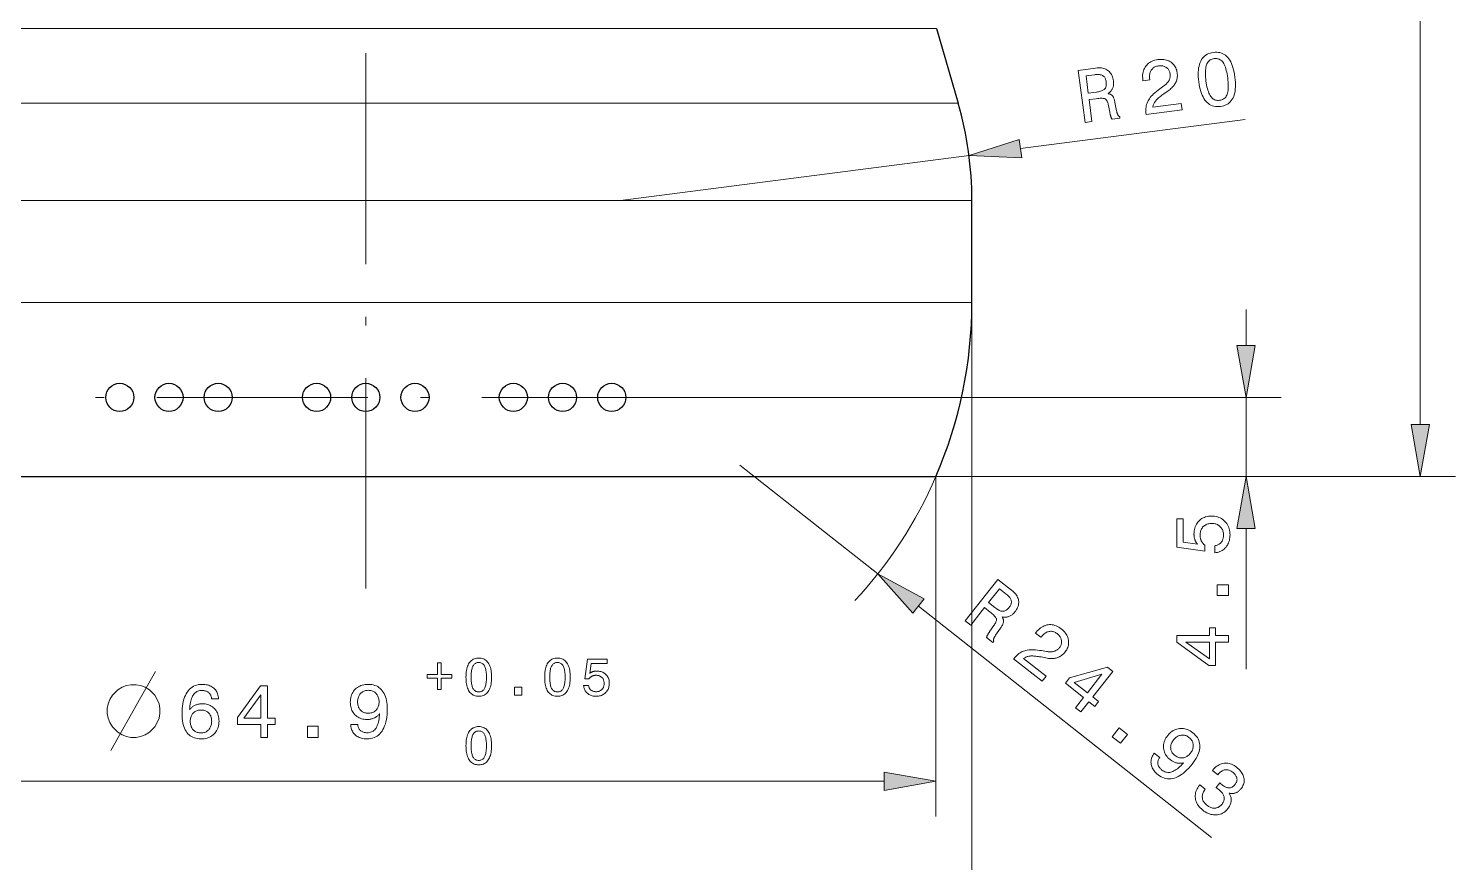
# Model space of a CAD drawing. Extents: x -99 to 297, y 0 to 529.
# Drawn here: x 84.1 to 165.3, y 100.9 to 148.4 of the extents above; entities that cross this region are included whole.
import ezdxf

# ---------------------------------------------------------------- set-up
doc = ezdxf.new("R2010")
doc.units = 0
doc.linetypes.add('DASHDOT', pattern=[18.5, 12, -3, 0.5, -3])

msp = doc.modelspace()

# ---------------------------------------------------------------- linework, layer by layer
at = {"color": 7, "linetype": 'DASHDOT', "lineweight": 13}
for p, q in [((103.269, 368.989), (103.269, 116.522)), ((121.881, 127.402), (85.36, 127.402))]:
    msp.add_line(p, q, dxfattribs=at)
at = {"color": 7, "lineweight": 13}
for p, q in [((163.289, 125.857), (163.289, 184.357)), ((131.782, 148.398), (70.78, 148.398)), ((132.858, 144.147), (69.553, 144.147)), ((117.769, 138.602), (137.603, 141.18)), ((133.546, 138.602), (68.769, 138.602)), ((133.546, 132.802), (68.769, 132.802)), ((137.769, 132.802), (137.769, 93.199)), ((135.719, 122.902), (165.289, 122.902)), ((134.724, 115.522), (151.412, 102.344)), ((73.774, 105.549), (132.765, 105.549))]:
    msp.add_line(p, q, dxfattribs=at)
at = {"color": 7, "lineweight": 13, "ltscale": 0.099432}
msp.add_line((135.759, 148.398), (131.782, 148.398), dxfattribs=at)
at = {"color": 7, "lineweight": 30, "ltscale": 0.110604}
msp.add_line((135.759, 148.398), (136.985, 144.147), dxfattribs=at)
at = {"color": 7, "lineweight": 13, "ltscale": 0.103185}
msp.add_line((136.985, 144.147), (132.858, 144.147), dxfattribs=at)
at = {"color": 7, "lineweight": 13, "ltscale": 0.322348}
msp.add_line((140.532, 141.561), (153.319, 143.223), dxfattribs=at)
at = {"color": 7, "lineweight": 13, "ltscale": 0.105585}
for p, q in [((137.769, 138.602), (133.546, 138.602)), ((137.769, 132.802), (133.546, 132.802))]:
    msp.add_line(p, q, dxfattribs=at)
at = {"color": 7, "lineweight": 30, "ltscale": 0.145}
msp.add_line((137.769, 132.802), (137.769, 138.602), dxfattribs=at)
at = {"color": 5, "lineweight": 13, "ltscale": 0.051139}
msp.add_line((153.372, 130.357), (153.372, 132.402), dxfattribs=at)
at = {"color": 5, "lineweight": 13}
msp.add_line((121.881, 127.402), (155.372, 127.402), dxfattribs=at)
at = {"color": 5, "lineweight": 13, "ltscale": 0.1125}
msp.add_line((153.372, 122.902), (153.372, 127.402), dxfattribs=at)
at = {"color": 7, "lineweight": 13, "ltscale": 0.25}
msp.add_line((124.557, 123.55), (132.405, 117.353), dxfattribs=at)
at = {"color": 7, "lineweight": 30}
msp.add_line((70.819, 122.902), (135.719, 122.902), dxfattribs=at)
at = {"color": 5, "lineweight": 13, "ltscale": 0.491302}
msp.add_line((135.719, 122.902), (155.372, 122.902), dxfattribs=at)
at = {"color": 7, "lineweight": 13, "ltscale": 0.483821}
msp.add_line((135.719, 122.902), (135.719, 103.549), dxfattribs=at)
at = {"color": 5, "lineweight": 13, "ltscale": 0.20046}
msp.add_line((153.372, 111.929), (153.372, 119.948), dxfattribs=at)
at = {"color": 7, "lineweight": 13}
for points in [[(150.679, 145.363), (150.663, 145.511), (150.653, 145.652), (150.649, 145.787), (150.651, 145.915), (150.659, 146.036), (150.673, 146.152), (150.694, 146.26), (150.721, 146.362), (150.754, 146.458), (150.794, 146.546), (150.839, 146.628), (150.89, 146.703), (150.947, 146.771), (151.01, 146.831), (151.079, 146.884), (151.153, 146.93), (151.234, 146.968), (151.32, 147), (151.412, 147.024), (151.51, 147.04), (151.609, 147.049), (151.705, 147.05), (151.797, 147.042), (151.885, 147.025), (151.968, 147), (152.048, 146.967), (152.124, 146.925), (152.196, 146.875), (152.265, 146.816), (152.329, 146.749), (152.389, 146.674), (152.445, 146.59), (152.496, 146.499), (152.544, 146.399), (152.587, 146.291), (152.626, 146.175), (152.66, 146.051), (152.691, 145.919), (152.717, 145.779), (152.739, 145.631), (152.755, 145.483), (152.766, 145.341), (152.77, 145.206), (152.768, 145.078), (152.76, 144.956), (152.746, 144.841), (152.726, 144.733), (152.699, 144.632), (152.667, 144.537), (152.628, 144.449), (152.583, 144.368), (152.532, 144.295), (152.475, 144.228), (152.412, 144.168), (152.343, 144.116), (152.269, 144.071), (152.188, 144.032), (152.101, 144.001), (152.008, 143.977), (151.91, 143.961), (151.811, 143.952), (151.716, 143.951), (151.625, 143.959), (151.537, 143.976), (151.453, 144.001), (151.374, 144.034), (151.297, 144.076), (151.225, 144.126), (151.157, 144.185), (151.092, 144.252), (151.031, 144.327), (150.975, 144.411), (150.923, 144.502), (150.875, 144.601), (150.832, 144.708), (150.793, 144.823), (150.758, 144.946), (150.727, 145.077), (150.701, 145.216)], [(147.684, 143.499), (147.682, 143.511), (147.673, 143.598), (147.668, 143.683), (147.668, 143.765), (147.672, 143.845), (147.681, 143.923), (147.694, 143.998), (147.712, 144.071), (147.734, 144.141), (147.76, 144.209), (147.791, 144.275), (147.828, 144.34), (147.871, 144.405), (147.921, 144.472), (147.978, 144.539), (148.041, 144.607), (148.11, 144.675), (148.187, 144.745), (148.27, 144.815), (148.359, 144.886), (148.455, 144.957), (148.69, 145.128), (148.731, 145.159), (148.77, 145.19), (148.806, 145.221), (148.839, 145.253), (148.87, 145.285), (148.899, 145.317), (148.925, 145.349), (148.948, 145.382), (148.969, 145.415), (148.987, 145.448), (149.003, 145.482), (149.016, 145.517), (149.027, 145.552), (149.037, 145.589), (149.043, 145.626), (149.048, 145.663), (149.051, 145.702), (149.051, 145.741), (149.049, 145.782), (149.044, 145.823), (149.037, 145.869), (149.026, 145.913), (149.013, 145.954), (148.996, 145.994), (148.976, 146.031), (148.954, 146.066), (148.928, 146.099), (148.899, 146.129), (148.868, 146.157), (148.833, 146.183), (148.796, 146.206), (148.757, 146.226), (148.716, 146.243), (148.674, 146.257), (148.629, 146.268), (148.583, 146.275), (148.535, 146.279), (148.485, 146.28), (148.434, 146.278), (148.38, 146.272), (148.328, 146.263), (148.278, 146.251), (148.231, 146.236), (148.186, 146.217), (148.145, 146.195), (148.106, 146.169), (148.07, 146.14), (148.037, 146.108), (148.006, 146.072), (147.979, 146.033), (147.954, 145.991), (147.933, 145.946), (147.915, 145.9), (147.901, 145.851), (147.89, 145.799), (147.883, 145.745), (147.879, 145.689), (147.879, 145.631), (147.882, 145.57), (147.889, 145.507), (147.893, 145.471), (147.504, 145.421), (147.496, 145.481), (147.487, 145.574), (147.484, 145.663), (147.486, 145.749), (147.494, 145.832), (147.509, 145.911), (147.529, 145.988), (147.554, 146.061), (147.586, 146.131), (147.624, 146.198), (147.667, 146.261), (147.716, 146.321), (147.769, 146.375), (147.827, 146.425), (147.889, 146.469), (147.956, 146.508), (148.027, 146.543), (148.103, 146.572), (148.183, 146.597), (148.268, 146.616), (148.357, 146.63), (148.443, 146.639), (148.527, 146.643), (148.608, 146.641), (148.686, 146.633), (148.762, 146.621), (148.835, 146.603), (148.905, 146.58), (148.972, 146.551), (149.037, 146.517), (149.099, 146.478), (149.157, 146.434), (149.209, 146.387), (149.257, 146.336), (149.3, 146.281), (149.338, 146.222), (149.371, 146.159), (149.399, 146.093), (149.422, 146.023), (149.44, 145.949), (149.453, 145.871), (149.459, 145.811), (149.462, 145.751), (149.461, 145.692), (149.458, 145.635), (149.45, 145.578), (149.44, 145.523), (149.426, 145.469), (149.409, 145.415), (149.388, 145.363), (149.364, 145.312), (149.336, 145.263), (149.305, 145.213), (149.271, 145.165), (149.233, 145.118), (149.191, 145.071), (149.146, 145.025), (149.097, 144.98), (149.045, 144.935), (148.99, 144.892), (148.931, 144.849), (148.696, 144.689), (148.632, 144.643), (148.571, 144.598), (148.514, 144.555), (148.461, 144.513), (148.412, 144.472), (148.367, 144.432), (148.326, 144.394), (148.289, 144.356), (148.256, 144.32), (148.227, 144.286), (148.201, 144.251), (148.177, 144.216), (148.155, 144.181), (148.136, 144.146), (148.118, 144.109), (148.103, 144.073), (148.09, 144.036), (148.08, 143.998), (148.071, 143.961), (148.065, 143.922), (149.679, 144.132), (149.727, 143.764)], [(151.089, 145.417), (151.106, 145.297), (151.126, 145.185), (151.147, 145.079), (151.17, 144.981), (151.196, 144.889), (151.224, 144.805), (151.254, 144.727), (151.286, 144.656), (151.32, 144.593), (151.357, 144.536), (151.396, 144.486), (151.437, 144.442), (151.481, 144.404), (151.528, 144.373), (151.577, 144.347), (151.629, 144.328), (151.684, 144.315), (151.742, 144.308), (151.802, 144.307), (151.864, 144.312), (151.927, 144.323), (151.985, 144.339), (152.038, 144.36), (152.088, 144.387), (152.133, 144.419), (152.175, 144.456), (152.211, 144.498), (152.244, 144.545), (152.273, 144.598), (152.297, 144.655), (152.317, 144.719), (152.334, 144.789), (152.346, 144.865), (152.355, 144.947), (152.36, 145.036), (152.361, 145.132), (152.358, 145.234), (152.352, 145.342), (152.341, 145.457), (152.327, 145.577), (152.31, 145.699), (152.29, 145.812), (152.269, 145.919), (152.246, 146.018), (152.22, 146.111), (152.193, 146.196), (152.163, 146.273), (152.131, 146.344), (152.098, 146.407), (152.062, 146.464), (152.024, 146.513), (151.983, 146.557), (151.939, 146.594), (151.893, 146.625), (151.843, 146.65), (151.791, 146.67), (151.737, 146.682), (151.679, 146.689), (151.619, 146.69), (151.556, 146.685), (151.494, 146.674), (151.436, 146.658), (151.382, 146.636), (151.333, 146.609), (151.288, 146.577), (151.246, 146.54), (151.209, 146.498), (151.176, 146.45), (151.147, 146.397), (151.123, 146.338), (151.102, 146.274), (151.085, 146.204), (151.072, 146.127), (151.063, 146.044), (151.057, 145.955), (151.056, 145.86), (151.059, 145.759), (151.065, 145.651), (151.075, 145.537)], [(144.204, 143.046), (143.818, 146.017), (144.811, 146.146), (144.897, 146.155), (144.98, 146.159), (145.059, 146.159), (145.134, 146.153), (145.205, 146.142), (145.273, 146.127), (145.337, 146.107), (145.398, 146.082), (145.455, 146.052), (145.509, 146.017), (145.558, 145.977), (145.604, 145.933), (145.645, 145.884), (145.682, 145.831), (145.716, 145.773), (145.745, 145.711), (145.77, 145.644), (145.791, 145.573), (145.808, 145.497), (145.82, 145.416), (145.826, 145.368), (145.829, 145.321), (145.83, 145.275), (145.828, 145.231), (145.825, 145.187), (145.819, 145.145), (145.811, 145.105), (145.801, 145.065), (145.789, 145.027), (145.775, 144.99), (145.758, 144.954), (145.74, 144.919), (145.719, 144.886), (145.696, 144.854), (145.671, 144.824), (145.644, 144.795), (145.615, 144.767), (145.584, 144.741), (145.55, 144.716), (145.515, 144.692), (145.548, 144.686), (145.579, 144.678), (145.609, 144.668), (145.637, 144.658), (145.663, 144.645), (145.688, 144.632), (145.711, 144.617), (145.732, 144.6), (145.752, 144.582), (145.77, 144.563), (145.787, 144.541), (145.803, 144.516), (145.818, 144.487), (145.833, 144.455), (145.848, 144.419), (145.861, 144.38), (145.874, 144.337), (145.887, 144.291), (145.899, 144.242), (145.91, 144.189), (146.004, 143.71), (146.01, 143.68), (146.017, 143.651), (146.023, 143.624), (146.03, 143.599), (146.037, 143.576), (146.044, 143.554), (146.051, 143.534), (146.058, 143.516), (146.066, 143.5), (146.074, 143.485), (146.082, 143.471), (146.09, 143.459), (146.099, 143.447), (146.109, 143.436), (146.12, 143.426), (146.131, 143.416), (146.142, 143.407), (146.154, 143.399), (146.167, 143.392), (146.18, 143.386), (146.191, 143.305), (145.741, 143.246), (145.734, 143.255), (145.727, 143.266), (145.72, 143.277), (145.713, 143.289), (145.707, 143.303), (145.7, 143.317), (145.693, 143.332), (145.687, 143.349), (145.681, 143.366), (145.674, 143.384), (145.668, 143.404), (145.662, 143.424), (145.655, 143.446), (145.649, 143.47), (145.643, 143.495), (145.637, 143.521), (145.63, 143.549), (145.624, 143.578), (145.618, 143.608), (145.611, 143.64), (145.54, 144.022), (145.529, 144.077), (145.516, 144.128), (145.502, 144.175), (145.487, 144.218), (145.471, 144.256), (145.454, 144.291), (145.435, 144.321), (145.415, 144.346), (145.394, 144.367), (145.372, 144.384), (145.346, 144.398), (145.315, 144.409), (145.277, 144.418), (145.233, 144.424), (145.184, 144.427), (145.128, 144.428), (145.067, 144.426), (144.999, 144.422), (144.926, 144.415), (144.846, 144.405), (144.439, 144.352), (144.602, 143.098)], [(144.748, 145.768), (144.263, 145.705), (144.391, 144.716), (144.849, 144.776), (144.917, 144.786), (144.98, 144.797), (145.038, 144.811), (145.092, 144.826), (145.142, 144.843), (145.187, 144.862), (145.227, 144.882), (145.263, 144.904), (145.295, 144.928), (145.321, 144.954), (145.344, 144.982), (145.364, 145.013), (145.381, 145.046), (145.395, 145.082), (145.405, 145.121), (145.412, 145.162), (145.416, 145.206), (145.417, 145.253), (145.415, 145.302), (145.41, 145.355), (145.402, 145.406), (145.391, 145.453), (145.379, 145.498), (145.364, 145.539), (145.346, 145.576), (145.327, 145.61), (145.305, 145.641), (145.28, 145.669), (145.254, 145.693), (145.225, 145.714), (145.193, 145.732), (145.157, 145.747), (145.119, 145.76), (145.076, 145.769), (145.03, 145.776), (144.981, 145.78), (144.928, 145.781), (144.871, 145.78), (144.811, 145.775)], [(140.465, 142.077), (137.603, 141.18), (140.6, 141.044)], [(162.768, 125.857), (163.289, 122.902), (163.81, 125.857)], [(135.047, 115.931), (132.405, 117.353), (134.401, 115.113)], [(137.388, 114.692), (139.244, 117.044), (140.03, 116.423), (140.097, 116.368), (140.157, 116.312), (140.212, 116.255), (140.26, 116.197), (140.303, 116.138), (140.339, 116.079), (140.369, 116.019), (140.394, 115.958), (140.412, 115.896), (140.424, 115.834), (140.431, 115.771), (140.431, 115.707), (140.425, 115.644), (140.413, 115.58), (140.395, 115.516), (140.371, 115.451), (140.34, 115.387), (140.304, 115.322), (140.261, 115.256), (140.213, 115.191), (140.182, 115.154), (140.15, 115.119), (140.118, 115.086), (140.085, 115.056), (140.052, 115.028), (140.018, 115.003), (139.983, 114.98), (139.948, 114.959), (139.912, 114.941), (139.875, 114.926), (139.838, 114.912), (139.8, 114.902), (139.762, 114.893), (139.724, 114.888), (139.684, 114.884), (139.645, 114.883), (139.605, 114.885), (139.564, 114.889), (139.523, 114.895), (139.481, 114.904), (139.499, 114.876), (139.515, 114.848), (139.53, 114.82), (139.541, 114.792), (139.551, 114.765), (139.558, 114.738), (139.564, 114.711), (139.567, 114.684), (139.568, 114.657), (139.566, 114.631), (139.562, 114.604), (139.555, 114.575), (139.546, 114.543), (139.533, 114.51), (139.518, 114.475), (139.499, 114.438), (139.478, 114.399), (139.453, 114.358), (139.426, 114.315), (139.396, 114.27), (139.119, 113.868), (139.102, 113.842), (139.086, 113.818), (139.071, 113.794), (139.058, 113.772), (139.046, 113.751), (139.036, 113.731), (139.027, 113.712), (139.019, 113.694), (139.012, 113.677), (139.007, 113.661), (139.003, 113.646), (139, 113.631), (138.998, 113.616), (138.997, 113.601), (138.997, 113.587), (138.997, 113.572), (138.999, 113.558), (139.002, 113.544), (139.006, 113.53), (139.011, 113.516), (138.96, 113.451), (138.604, 113.732), (138.606, 113.744), (138.608, 113.756), (138.611, 113.769), (138.616, 113.782), (138.62, 113.796), (138.626, 113.811), (138.632, 113.826), (138.639, 113.842), (138.647, 113.859), (138.656, 113.876), (138.665, 113.894), (138.676, 113.913), (138.687, 113.933), (138.7, 113.954), (138.713, 113.976), (138.728, 113.999), (138.743, 114.023), (138.759, 114.047), (138.777, 114.073), (138.795, 114.1), (139.019, 114.417), (139.05, 114.464), (139.078, 114.509), (139.102, 114.552), (139.122, 114.593), (139.138, 114.631), (139.151, 114.667), (139.159, 114.702), (139.164, 114.734), (139.164, 114.764), (139.161, 114.791), (139.153, 114.819), (139.138, 114.85), (139.118, 114.883), (139.092, 114.918), (139.06, 114.956), (139.021, 114.996), (138.977, 115.039), (138.927, 115.084), (138.871, 115.132), (138.809, 115.182), (138.486, 115.437), (137.702, 114.444)], [(139.715, 116.204), (139.331, 116.507), (138.713, 115.725), (139.076, 115.439), (139.13, 115.397), (139.182, 115.36), (139.233, 115.328), (139.282, 115.3), (139.328, 115.276), (139.373, 115.257), (139.416, 115.242), (139.457, 115.232), (139.496, 115.227), (139.533, 115.225), (139.569, 115.228), (139.605, 115.235), (139.64, 115.247), (139.676, 115.262), (139.711, 115.282), (139.745, 115.306), (139.78, 115.333), (139.814, 115.365), (139.848, 115.402), (139.881, 115.442), (139.912, 115.483), (139.939, 115.524), (139.962, 115.564), (139.981, 115.603), (139.996, 115.642), (140.007, 115.68), (140.013, 115.717), (140.016, 115.754), (140.015, 115.79), (140.01, 115.825), (140, 115.861), (139.986, 115.897), (139.968, 115.933), (139.945, 115.97), (139.918, 116.008), (139.886, 116.046), (139.85, 116.085), (139.81, 116.124), (139.765, 116.164)], [(140.142, 112.518), (140.149, 112.528), (140.205, 112.595), (140.262, 112.658), (140.321, 112.715), (140.381, 112.768), (140.443, 112.816), (140.506, 112.859), (140.57, 112.898), (140.636, 112.931), (140.703, 112.959), (140.772, 112.983), (140.844, 113.002), (140.921, 113.017), (141.003, 113.028), (141.091, 113.034), (141.184, 113.036), (141.281, 113.035), (141.384, 113.028), (141.493, 113.018), (141.606, 113.003), (141.724, 112.985), (142.011, 112.936), (142.061, 112.928), (142.111, 112.922), (142.158, 112.918), (142.204, 112.916), (142.248, 112.916), (142.291, 112.918), (142.333, 112.923), (142.372, 112.929), (142.41, 112.937), (142.447, 112.947), (142.482, 112.96), (142.516, 112.974), (142.55, 112.991), (142.582, 113.009), (142.613, 113.03), (142.644, 113.054), (142.673, 113.079), (142.701, 113.106), (142.729, 113.136), (142.755, 113.167), (142.783, 113.205), (142.807, 113.243), (142.827, 113.282), (142.843, 113.322), (142.856, 113.362), (142.866, 113.402), (142.871, 113.443), (142.873, 113.485), (142.871, 113.528), (142.865, 113.571), (142.856, 113.613), (142.843, 113.655), (142.827, 113.696), (142.807, 113.736), (142.783, 113.775), (142.756, 113.813), (142.726, 113.851), (142.692, 113.887), (142.654, 113.922), (142.613, 113.957), (142.57, 113.988), (142.526, 114.015), (142.482, 114.038), (142.438, 114.057), (142.393, 114.071), (142.348, 114.081), (142.302, 114.086), (142.255, 114.088), (142.208, 114.084), (142.161, 114.077), (142.114, 114.065), (142.067, 114.049), (142.021, 114.029), (141.976, 114.005), (141.932, 113.977), (141.888, 113.945), (141.846, 113.908), (141.803, 113.868), (141.762, 113.823), (141.722, 113.774), (141.699, 113.746), (141.392, 113.989), (141.429, 114.037), (141.489, 114.108), (141.551, 114.173), (141.614, 114.231), (141.679, 114.283), (141.746, 114.329), (141.814, 114.368), (141.885, 114.4), (141.957, 114.426), (142.031, 114.446), (142.107, 114.459), (142.184, 114.466), (142.26, 114.466), (142.335, 114.459), (142.41, 114.446), (142.485, 114.426), (142.56, 114.399), (142.634, 114.365), (142.707, 114.325), (142.78, 114.277), (142.853, 114.224), (142.92, 114.168), (142.98, 114.11), (143.036, 114.051), (143.085, 113.99), (143.129, 113.927), (143.167, 113.863), (143.199, 113.796), (143.226, 113.728), (143.247, 113.658), (143.262, 113.586), (143.271, 113.514), (143.274, 113.443), (143.271, 113.373), (143.261, 113.304), (143.246, 113.236), (143.224, 113.169), (143.196, 113.102), (143.162, 113.037), (143.122, 112.973), (143.075, 112.909), (143.036, 112.862), (142.995, 112.818), (142.953, 112.778), (142.909, 112.74), (142.863, 112.706), (142.816, 112.675), (142.768, 112.647), (142.718, 112.622), (142.666, 112.601), (142.613, 112.583), (142.558, 112.567), (142.501, 112.555), (142.442, 112.546), (142.382, 112.54), (142.319, 112.537), (142.255, 112.537), (142.189, 112.541), (142.121, 112.547), (142.051, 112.556), (141.979, 112.569), (141.701, 112.625), (141.622, 112.639), (141.548, 112.651), (141.477, 112.661), (141.41, 112.67), (141.347, 112.676), (141.287, 112.681), (141.231, 112.683), (141.178, 112.684), (141.129, 112.682), (141.084, 112.679), (141.041, 112.674), (140.999, 112.667), (140.959, 112.657), (140.92, 112.646), (140.882, 112.634), (140.845, 112.619), (140.81, 112.602), (140.776, 112.584), (140.742, 112.564), (140.711, 112.541), (141.988, 111.533), (141.758, 111.241)], [(107.357, 112.287), (107.568, 112.287), (107.568, 111.631), (108.165, 111.631), (108.165, 111.422), (107.568, 111.422), (107.568, 110.767), (107.357, 110.767), (107.357, 111.422), (106.758, 111.422), (106.758, 111.631), (107.357, 111.631)], [(108.973, 111.474), (108.975, 111.578), (108.981, 111.676), (108.99, 111.77), (109.003, 111.859), (109.02, 111.943), (109.04, 112.021), (109.064, 112.095), (109.092, 112.163), (109.124, 112.226), (109.159, 112.284), (109.198, 112.337), (109.24, 112.385), (109.286, 112.426), (109.335, 112.463), (109.388, 112.493), (109.443, 112.518), (109.503, 112.538), (109.565, 112.552), (109.631, 112.56), (109.701, 112.563), (109.771, 112.56), (109.837, 112.552), (109.9, 112.538), (109.96, 112.518), (110.016, 112.494), (110.068, 112.463), (110.117, 112.427), (110.163, 112.386), (110.205, 112.339), (110.243, 112.287), (110.278, 112.229), (110.309, 112.166), (110.337, 112.098), (110.361, 112.024), (110.381, 111.945), (110.397, 111.861), (110.41, 111.772), (110.42, 111.678), (110.425, 111.578), (110.427, 111.474), (110.425, 111.369), (110.42, 111.27), (110.41, 111.176), (110.397, 111.087), (110.381, 111.003), (110.361, 110.925), (110.337, 110.852), (110.309, 110.784), (110.278, 110.721), (110.243, 110.663), (110.205, 110.611), (110.163, 110.565), (110.117, 110.523), (110.068, 110.488), (110.016, 110.457), (109.96, 110.433), (109.9, 110.414), (109.837, 110.4), (109.771, 110.392), (109.701, 110.389), (109.631, 110.392), (109.565, 110.4), (109.503, 110.414), (109.443, 110.433), (109.388, 110.458), (109.335, 110.488), (109.286, 110.524), (109.24, 110.565), (109.198, 110.612), (109.159, 110.665), (109.124, 110.723), (109.092, 110.785), (109.064, 110.854), (109.04, 110.927), (109.02, 111.005), (109.003, 111.088), (108.99, 111.177), (108.981, 111.271), (108.975, 111.37)], [(109.262, 111.474), (109.264, 111.389), (109.267, 111.309), (109.272, 111.234), (109.279, 111.164), (109.289, 111.098), (109.301, 111.037), (109.315, 110.98), (109.33, 110.928), (109.349, 110.881), (109.369, 110.838), (109.391, 110.8), (109.416, 110.766), (109.443, 110.736), (109.473, 110.709), (109.505, 110.687), (109.539, 110.669), (109.576, 110.655), (109.615, 110.645), (109.657, 110.639), (109.701, 110.637), (109.745, 110.639), (109.787, 110.645), (109.826, 110.655), (109.863, 110.669), (109.897, 110.687), (109.929, 110.709), (109.959, 110.734), (109.986, 110.764), (110.01, 110.798), (110.032, 110.836), (110.052, 110.878), (110.07, 110.925), (110.085, 110.977), (110.099, 111.034), (110.11, 111.095), (110.119, 111.161), (110.127, 111.232), (110.132, 111.308), (110.135, 111.388), (110.136, 111.474), (110.135, 111.559), (110.132, 111.64), (110.127, 111.716), (110.119, 111.787), (110.11, 111.853), (110.099, 111.915), (110.085, 111.971), (110.07, 112.023), (110.052, 112.07), (110.032, 112.113), (110.01, 112.15), (109.986, 112.184), (109.959, 112.214), (109.929, 112.24), (109.897, 112.262), (109.863, 112.28), (109.826, 112.294), (109.787, 112.304), (109.745, 112.31), (109.701, 112.312), (109.657, 112.31), (109.615, 112.304), (109.576, 112.294), (109.539, 112.28), (109.505, 112.261), (109.473, 112.239), (109.443, 112.213), (109.416, 112.183), (109.391, 112.149), (109.369, 112.11), (109.349, 112.068), (109.33, 112.02), (109.315, 111.968), (109.301, 111.912), (109.289, 111.85), (109.279, 111.784), (109.272, 111.714), (109.267, 111.638), (109.264, 111.558)], [(113.451, 111.474), (113.453, 111.578), (113.458, 111.676), (113.467, 111.77), (113.48, 111.859), (113.497, 111.943), (113.518, 112.021), (113.542, 112.095), (113.57, 112.163), (113.601, 112.226), (113.637, 112.284), (113.676, 112.337), (113.718, 112.385), (113.763, 112.426), (113.813, 112.463), (113.865, 112.493), (113.921, 112.518), (113.98, 112.538), (114.043, 112.552), (114.109, 112.56), (114.178, 112.563), (114.248, 112.56), (114.315, 112.552), (114.378, 112.538), (114.437, 112.518), (114.493, 112.494), (114.546, 112.463), (114.595, 112.427), (114.64, 112.386), (114.682, 112.339), (114.721, 112.287), (114.755, 112.229), (114.787, 112.166), (114.814, 112.098), (114.838, 112.024), (114.858, 111.945), (114.875, 111.861), (114.888, 111.772), (114.897, 111.678), (114.902, 111.578), (114.904, 111.474), (114.902, 111.369), (114.897, 111.27), (114.888, 111.176), (114.875, 111.087), (114.858, 111.003), (114.838, 110.925), (114.814, 110.852), (114.787, 110.784), (114.755, 110.721), (114.721, 110.663), (114.682, 110.611), (114.64, 110.565), (114.595, 110.523), (114.546, 110.488), (114.493, 110.457), (114.437, 110.433), (114.378, 110.414), (114.315, 110.4), (114.248, 110.392), (114.178, 110.389), (114.109, 110.392), (114.043, 110.4), (113.98, 110.414), (113.921, 110.433), (113.865, 110.458), (113.813, 110.488), (113.763, 110.524), (113.718, 110.565), (113.676, 110.612), (113.637, 110.665), (113.601, 110.723), (113.57, 110.785), (113.542, 110.854), (113.518, 110.927), (113.497, 111.005), (113.48, 111.088), (113.467, 111.177), (113.458, 111.271), (113.453, 111.37)], [(113.74, 111.474), (113.741, 111.389), (113.744, 111.309), (113.749, 111.234), (113.757, 111.164), (113.766, 111.098), (113.778, 111.037), (113.792, 110.98), (113.808, 110.928), (113.826, 110.881), (113.846, 110.838), (113.869, 110.8), (113.893, 110.766), (113.921, 110.736), (113.95, 110.709), (113.982, 110.687), (114.017, 110.669), (114.054, 110.655), (114.093, 110.645), (114.134, 110.639), (114.178, 110.637), (114.222, 110.639), (114.264, 110.645), (114.303, 110.655), (114.34, 110.669), (114.375, 110.687), (114.407, 110.709), (114.436, 110.734), (114.463, 110.764), (114.488, 110.798), (114.51, 110.836), (114.529, 110.878), (114.547, 110.925), (114.563, 110.977), (114.576, 111.034), (114.588, 111.095), (114.597, 111.161), (114.604, 111.232), (114.609, 111.308), (114.613, 111.388), (114.614, 111.474), (114.613, 111.559), (114.609, 111.64), (114.604, 111.716), (114.597, 111.787), (114.588, 111.853), (114.576, 111.915), (114.563, 111.971), (114.547, 112.023), (114.529, 112.07), (114.51, 112.113), (114.488, 112.15), (114.463, 112.184), (114.436, 112.214), (114.407, 112.24), (114.375, 112.262), (114.34, 112.28), (114.303, 112.294), (114.264, 112.304), (114.222, 112.31), (114.178, 112.312), (114.134, 112.31), (114.093, 112.304), (114.054, 112.294), (114.017, 112.28), (113.982, 112.261), (113.95, 112.239), (113.921, 112.213), (113.893, 112.183), (113.869, 112.149), (113.846, 112.11), (113.826, 112.068), (113.808, 112.02), (113.792, 111.968), (113.778, 111.912), (113.766, 111.85), (113.757, 111.784), (113.749, 111.714), (113.744, 111.638), (113.741, 111.558)], [(115.669, 110.997), (115.949, 110.997), (115.955, 110.965), (115.963, 110.934), (115.972, 110.905), (115.983, 110.877), (115.996, 110.851), (116.01, 110.826), (116.027, 110.803), (116.045, 110.781), (116.064, 110.76), (116.086, 110.741), (116.109, 110.723), (116.133, 110.708), (116.158, 110.694), (116.185, 110.682), (116.212, 110.672), (116.241, 110.663), (116.272, 110.657), (116.303, 110.652), (116.336, 110.65), (116.37, 110.649), (116.411, 110.65), (116.451, 110.654), (116.489, 110.66), (116.525, 110.669), (116.56, 110.681), (116.593, 110.695), (116.625, 110.712), (116.654, 110.731), (116.683, 110.753), (116.709, 110.777), (116.734, 110.803), (116.755, 110.832), (116.775, 110.861), (116.791, 110.893), (116.805, 110.926), (116.817, 110.96), (116.826, 110.997), (116.832, 111.034), (116.836, 111.074), (116.838, 111.115), (116.836, 111.157), (116.832, 111.197), (116.826, 111.235), (116.817, 111.272), (116.806, 111.307), (116.792, 111.34), (116.775, 111.372), (116.756, 111.402), (116.735, 111.43), (116.711, 111.456), (116.684, 111.48), (116.656, 111.502), (116.627, 111.521), (116.595, 111.537), (116.562, 111.551), (116.527, 111.562), (116.49, 111.571), (116.452, 111.578), (116.412, 111.581), (116.37, 111.583), (116.345, 111.582), (116.322, 111.581), (116.298, 111.578), (116.275, 111.575), (116.253, 111.571), (116.23, 111.565), (116.209, 111.559), (116.187, 111.552), (116.167, 111.543), (116.146, 111.534), (116.126, 111.524), (116.107, 111.513), (116.088, 111.501), (116.069, 111.488), (116.052, 111.474), (116.034, 111.459), (116.017, 111.443), (116.001, 111.426), (115.985, 111.408), (115.97, 111.389), (115.729, 111.389), (115.895, 112.502), (117.016, 112.502), (117.016, 112.254), (116.097, 112.254), (116.013, 111.689), (116.028, 111.702), (116.044, 111.714), (116.06, 111.726), (116.077, 111.737), (116.095, 111.747), (116.113, 111.757), (116.131, 111.766), (116.15, 111.775), (116.17, 111.783), (116.19, 111.79), (116.211, 111.797), (116.232, 111.803), (116.254, 111.808), (116.275, 111.812), (116.298, 111.816), (116.32, 111.819), (116.343, 111.822), (116.366, 111.823), (116.39, 111.824), (116.414, 111.825), (116.477, 111.823), (116.538, 111.817), (116.597, 111.808), (116.652, 111.794), (116.706, 111.777), (116.756, 111.756), (116.805, 111.731), (116.85, 111.702), (116.894, 111.669), (116.934, 111.633), (116.972, 111.593), (117.005, 111.551), (117.035, 111.507), (117.06, 111.46), (117.082, 111.411), (117.1, 111.36), (117.113, 111.306), (117.123, 111.249), (117.129, 111.191), (117.131, 111.13), (117.129, 111.065), (117.123, 111.002), (117.112, 110.943), (117.098, 110.885), (117.079, 110.83), (117.056, 110.778), (117.029, 110.728), (116.998, 110.681), (116.962, 110.636), (116.922, 110.594), (116.879, 110.555), (116.834, 110.52), (116.786, 110.489), (116.735, 110.463), (116.682, 110.44), (116.626, 110.422), (116.568, 110.407), (116.508, 110.397), (116.444, 110.391), (116.379, 110.389), (116.32, 110.391), (116.264, 110.396), (116.21, 110.404), (116.157, 110.416), (116.107, 110.431), (116.059, 110.449), (116.013, 110.471), (115.969, 110.496), (115.927, 110.525), (115.886, 110.556), (115.849, 110.591), (115.815, 110.628), (115.785, 110.666), (115.758, 110.707), (115.734, 110.75), (115.714, 110.795), (115.698, 110.843), (115.685, 110.892), (115.675, 110.943)], [(143.664, 109.736), (144.124, 110.319), (143.09, 111.135), (143.325, 111.433), (145.478, 112.04), (145.786, 111.797), (144.643, 110.35), (144.979, 110.085), (144.764, 109.813), (144.428, 110.078), (143.969, 109.496)], [(143.589, 111.182), (144.338, 110.59), (145.171, 111.644)], [(90.205, 111.049), (89.905, 111.049), (89.655, 110.999), (89.405, 110.899), (89.155, 110.749), (88.855, 110.449), (88.705, 110.199), (88.605, 109.949), (88.555, 109.699), (88.555, 109.399), (88.605, 109.149), (88.705, 108.899), (88.855, 108.649), (89.155, 108.349), (89.405, 108.199), (89.655, 108.099), (89.905, 108.049), (90.205, 108.049), (90.455, 108.099), (90.705, 108.199), (90.955, 108.349), (91.255, 108.649), (91.405, 108.899), (91.505, 109.149), (91.555, 109.399), (91.555, 109.699), (91.505, 109.949), (91.405, 110.199), (91.255, 110.449), (90.955, 110.749), (90.705, 110.899), (90.455, 110.999)], [(94.891, 110.238), (94.495, 110.238), (94.489, 110.283), (94.481, 110.327), (94.47, 110.368), (94.458, 110.407), (94.443, 110.444), (94.425, 110.479), (94.406, 110.511), (94.383, 110.541), (94.359, 110.569), (94.332, 110.595), (94.304, 110.618), (94.273, 110.639), (94.24, 110.658), (94.205, 110.674), (94.168, 110.688), (94.128, 110.699), (94.087, 110.707), (94.044, 110.713), (93.998, 110.717), (93.951, 110.718), (93.887, 110.716), (93.826, 110.708), (93.767, 110.694), (93.712, 110.675), (93.66, 110.651), (93.612, 110.621), (93.566, 110.586), (93.523, 110.546), (93.484, 110.5), (93.447, 110.449), (93.413, 110.392), (93.383, 110.329), (93.355, 110.262), (93.33, 110.188), (93.308, 110.109), (93.289, 110.025), (93.273, 109.934), (93.26, 109.839), (93.25, 109.737), (93.243, 109.631), (93.268, 109.662), (93.295, 109.692), (93.323, 109.721), (93.353, 109.748), (93.383, 109.773), (93.414, 109.797), (93.447, 109.82), (93.481, 109.84), (93.515, 109.86), (93.551, 109.877), (93.588, 109.893), (93.626, 109.908), (93.665, 109.92), (93.704, 109.931), (93.745, 109.94), (93.786, 109.948), (93.828, 109.954), (93.871, 109.958), (93.915, 109.961), (93.959, 109.962), (94.043, 109.959), (94.123, 109.951), (94.2, 109.937), (94.274, 109.918), (94.345, 109.893), (94.413, 109.863), (94.477, 109.828), (94.538, 109.787), (94.596, 109.74), (94.651, 109.689), (94.701, 109.632), (94.746, 109.572), (94.786, 109.509), (94.821, 109.442), (94.85, 109.372), (94.874, 109.298), (94.893, 109.221), (94.906, 109.14), (94.914, 109.056), (94.916, 108.969), (94.914, 108.881), (94.905, 108.796), (94.891, 108.715), (94.871, 108.638), (94.846, 108.564), (94.815, 108.493), (94.779, 108.425), (94.736, 108.361), (94.688, 108.3), (94.635, 108.242), (94.577, 108.189), (94.515, 108.142), (94.45, 108.1), (94.382, 108.064), (94.31, 108.033), (94.235, 108.008), (94.156, 107.988), (94.073, 107.974), (93.988, 107.966), (93.898, 107.963), (93.795, 107.967), (93.697, 107.978), (93.604, 107.996), (93.516, 108.021), (93.433, 108.054), (93.355, 108.094), (93.281, 108.142), (93.213, 108.196), (93.149, 108.258), (93.091, 108.328), (93.037, 108.404), (92.99, 108.486), (92.948, 108.576), (92.911, 108.671), (92.88, 108.773), (92.855, 108.881), (92.836, 108.996), (92.822, 109.118), (92.813, 109.245), (92.81, 109.38), (92.813, 109.537), (92.822, 109.687), (92.837, 109.83), (92.858, 109.966), (92.885, 110.094), (92.918, 110.215), (92.957, 110.329), (93.001, 110.435), (93.052, 110.535), (93.109, 110.627), (93.171, 110.711), (93.238, 110.786), (93.309, 110.852), (93.386, 110.909), (93.467, 110.958), (93.553, 110.998), (93.644, 111.029), (93.739, 111.051), (93.839, 111.064), (93.945, 111.068), (94.028, 111.066), (94.109, 111.06), (94.185, 111.049), (94.258, 111.034), (94.327, 111.014), (94.393, 110.99), (94.455, 110.962), (94.514, 110.929), (94.569, 110.892), (94.62, 110.851), (94.668, 110.806), (94.71, 110.757), (94.749, 110.705), (94.783, 110.649), (94.812, 110.589), (94.837, 110.526), (94.857, 110.459), (94.873, 110.389), (94.884, 110.315)], [(97.29, 108.049), (97.29, 108.791), (95.973, 108.791), (95.973, 109.171), (97.286, 110.982), (97.678, 110.982), (97.678, 109.137), (98.106, 109.137), (98.106, 108.791), (97.678, 108.791), (97.678, 108.049)], [(96.335, 109.137), (97.29, 109.137), (97.29, 110.48)], [(102.413, 108.791), (102.81, 108.791), (102.813, 108.747), (102.819, 108.705), (102.828, 108.665), (102.839, 108.627), (102.853, 108.591), (102.87, 108.556), (102.889, 108.524), (102.911, 108.494), (102.935, 108.466), (102.962, 108.439), (102.992, 108.415), (103.023, 108.394), (103.057, 108.375), (103.093, 108.358), (103.13, 108.345), (103.17, 108.333), (103.212, 108.324), (103.256, 108.318), (103.301, 108.314), (103.349, 108.313), (103.414, 108.316), (103.475, 108.324), (103.533, 108.337), (103.588, 108.356), (103.64, 108.38), (103.689, 108.41), (103.734, 108.445), (103.777, 108.485), (103.817, 108.531), (103.853, 108.582), (103.887, 108.638), (103.917, 108.7), (103.945, 108.768), (103.97, 108.842), (103.992, 108.921), (104.011, 109.006), (104.027, 109.096), (104.04, 109.192), (104.05, 109.294), (104.058, 109.401), (104.032, 109.369), (104.005, 109.338), (103.977, 109.309), (103.948, 109.282), (103.918, 109.256), (103.886, 109.232), (103.854, 109.21), (103.82, 109.189), (103.786, 109.17), (103.75, 109.152), (103.713, 109.136), (103.676, 109.122), (103.637, 109.109), (103.598, 109.098), (103.558, 109.089), (103.517, 109.081), (103.475, 109.075), (103.433, 109.071), (103.389, 109.068), (103.345, 109.068), (103.262, 109.07), (103.181, 109.079), (103.104, 109.092), (103.03, 109.111), (102.959, 109.136), (102.892, 109.166), (102.827, 109.201), (102.766, 109.242), (102.708, 109.289), (102.654, 109.341), (102.603, 109.397), (102.558, 109.457), (102.518, 109.52), (102.484, 109.587), (102.454, 109.657), (102.43, 109.731), (102.412, 109.808), (102.399, 109.889), (102.391, 109.973), (102.388, 110.061), (102.391, 110.149), (102.399, 110.233), (102.413, 110.315), (102.433, 110.393), (102.458, 110.467), (102.489, 110.538), (102.526, 110.606), (102.568, 110.67), (102.616, 110.731), (102.669, 110.789), (102.727, 110.842), (102.789, 110.89), (102.854, 110.931), (102.922, 110.968), (102.994, 110.999), (103.07, 111.024), (103.149, 111.043), (103.231, 111.057), (103.317, 111.066), (103.406, 111.068), (103.509, 111.065), (103.606, 111.054), (103.699, 111.036), (103.787, 111.01), (103.87, 110.977), (103.948, 110.937), (104.021, 110.89), (104.089, 110.835), (104.152, 110.773), (104.211, 110.704), (104.264, 110.627), (104.311, 110.545), (104.353, 110.456), (104.389, 110.36), (104.42, 110.258), (104.445, 110.15), (104.465, 110.035), (104.479, 109.914), (104.487, 109.786), (104.49, 109.652), (104.487, 109.493), (104.478, 109.342), (104.463, 109.198), (104.442, 109.062), (104.416, 108.933), (104.383, 108.812), (104.344, 108.698), (104.3, 108.592), (104.249, 108.493), (104.193, 108.401), (104.131, 108.318), (104.064, 108.244), (103.992, 108.178), (103.914, 108.121), (103.832, 108.073), (103.745, 108.033), (103.653, 108.002), (103.555, 107.98), (103.453, 107.967), (103.345, 107.963), (103.262, 107.965), (103.182, 107.972), (103.105, 107.983), (103.032, 107.999), (102.962, 108.019), (102.896, 108.044), (102.834, 108.073), (102.774, 108.107), (102.719, 108.146), (102.666, 108.189), (102.618, 108.235), (102.575, 108.285), (102.537, 108.338), (102.504, 108.393), (102.477, 108.452), (102.454, 108.514), (102.436, 108.579), (102.423, 108.647), (102.416, 108.718)], [(102.805, 110.065), (102.807, 110.008), (102.812, 109.953), (102.82, 109.901), (102.831, 109.851), (102.846, 109.803), (102.863, 109.758), (102.884, 109.715), (102.909, 109.674), (102.936, 109.636), (102.967, 109.6), (103, 109.567), (103.035, 109.537), (103.073, 109.511), (103.112, 109.489), (103.154, 109.47), (103.198, 109.454), (103.244, 109.442), (103.292, 109.433), (103.342, 109.428), (103.394, 109.426), (103.451, 109.428), (103.507, 109.433), (103.559, 109.442), (103.609, 109.454), (103.657, 109.469), (103.702, 109.488), (103.744, 109.51), (103.784, 109.536), (103.822, 109.565), (103.856, 109.598), (103.888, 109.633), (103.917, 109.672), (103.942, 109.712), (103.964, 109.756), (103.982, 109.802), (103.997, 109.85), (104.009, 109.901), (104.017, 109.954), (104.022, 110.01), (104.024, 110.069), (104.022, 110.128), (104.017, 110.185), (104.009, 110.239), (103.997, 110.29), (103.982, 110.34), (103.964, 110.386), (103.942, 110.431), (103.917, 110.472), (103.888, 110.512), (103.856, 110.549), (103.822, 110.583), (103.785, 110.613), (103.745, 110.64), (103.704, 110.663), (103.66, 110.682), (103.614, 110.698), (103.565, 110.711), (103.515, 110.72), (103.462, 110.725), (103.406, 110.727), (103.353, 110.725), (103.303, 110.72), (103.254, 110.71), (103.207, 110.698), (103.163, 110.681), (103.12, 110.661), (103.08, 110.637), (103.041, 110.61), (103.005, 110.579), (102.971, 110.544), (102.939, 110.507), (102.911, 110.467), (102.887, 110.425), (102.865, 110.38), (102.847, 110.333), (102.832, 110.284), (102.82, 110.233), (102.812, 110.179), (102.807, 110.123)], [(111.731, 110.449), (111.731, 110.899), (112.149, 110.899), (112.149, 110.449)], [(94.499, 108.964), (94.497, 109.022), (94.493, 109.077), (94.484, 109.13), (94.473, 109.18), (94.458, 109.228), (94.441, 109.273), (94.419, 109.317), (94.395, 109.358), (94.368, 109.396), (94.337, 109.432), (94.303, 109.466), (94.268, 109.495), (94.23, 109.522), (94.191, 109.544), (94.149, 109.564), (94.105, 109.579), (94.06, 109.592), (94.012, 109.6), (93.963, 109.606), (93.911, 109.607), (93.853, 109.606), (93.798, 109.6), (93.745, 109.592), (93.695, 109.58), (93.648, 109.564), (93.603, 109.545), (93.56, 109.523), (93.52, 109.497), (93.483, 109.467), (93.448, 109.434), (93.416, 109.399), (93.388, 109.36), (93.363, 109.319), (93.341, 109.276), (93.322, 109.229), (93.307, 109.181), (93.296, 109.129), (93.287, 109.076), (93.282, 109.019), (93.28, 108.96), (93.282, 108.901), (93.287, 108.845), (93.295, 108.79), (93.307, 108.739), (93.322, 108.69), (93.34, 108.643), (93.362, 108.599), (93.386, 108.557), (93.415, 108.518), (93.446, 108.482), (93.48, 108.448), (93.517, 108.418), (93.556, 108.391), (93.597, 108.368), (93.641, 108.349), (93.687, 108.333), (93.735, 108.32), (93.786, 108.312), (93.839, 108.306), (93.894, 108.304), (93.947, 108.306), (93.998, 108.312), (94.047, 108.321), (94.093, 108.334), (94.138, 108.35), (94.181, 108.37), (94.222, 108.394), (94.26, 108.421), (94.297, 108.452), (94.331, 108.487), (94.363, 108.524), (94.392, 108.564), (94.417, 108.606), (94.439, 108.651), (94.457, 108.697), (94.472, 108.746), (94.484, 108.797), (94.492, 108.851), (94.497, 108.906)], [(99.953, 108.049), (99.953, 108.692), (100.55, 108.692), (100.55, 108.049)], [(108.973, 107.574), (108.975, 107.678), (108.981, 107.776), (108.99, 107.87), (109.003, 107.959), (109.02, 108.043), (109.04, 108.121), (109.064, 108.195), (109.092, 108.263), (109.124, 108.326), (109.159, 108.384), (109.198, 108.437), (109.24, 108.485), (109.286, 108.526), (109.335, 108.562), (109.388, 108.593), (109.443, 108.618), (109.503, 108.638), (109.565, 108.652), (109.631, 108.66), (109.701, 108.663), (109.771, 108.66), (109.837, 108.652), (109.9, 108.638), (109.96, 108.618), (110.016, 108.594), (110.068, 108.563), (110.117, 108.527), (110.163, 108.486), (110.205, 108.439), (110.243, 108.387), (110.278, 108.329), (110.309, 108.266), (110.337, 108.198), (110.361, 108.124), (110.381, 108.045), (110.397, 107.961), (110.41, 107.872), (110.42, 107.778), (110.425, 107.678), (110.427, 107.574), (110.425, 107.469), (110.42, 107.37), (110.41, 107.276), (110.397, 107.187), (110.381, 107.103), (110.361, 107.025), (110.337, 106.952), (110.309, 106.884), (110.278, 106.821), (110.243, 106.763), (110.205, 106.711), (110.163, 106.665), (110.117, 106.623), (110.068, 106.588), (110.016, 106.557), (109.96, 106.533), (109.9, 106.514), (109.837, 106.5), (109.771, 106.492), (109.701, 106.489), (109.631, 106.492), (109.565, 106.5), (109.503, 106.514), (109.443, 106.533), (109.388, 106.558), (109.335, 106.588), (109.286, 106.624), (109.24, 106.665), (109.198, 106.712), (109.159, 106.765), (109.124, 106.823), (109.092, 106.885), (109.064, 106.954), (109.04, 107.027), (109.02, 107.105), (109.003, 107.188), (108.99, 107.277), (108.981, 107.371), (108.975, 107.47)], [(109.262, 107.574), (109.264, 107.489), (109.267, 107.409), (109.272, 107.334), (109.279, 107.264), (109.289, 107.198), (109.301, 107.137), (109.315, 107.08), (109.33, 107.028), (109.349, 106.981), (109.369, 106.938), (109.391, 106.9), (109.416, 106.866), (109.443, 106.836), (109.473, 106.809), (109.505, 106.787), (109.539, 106.769), (109.576, 106.755), (109.615, 106.745), (109.657, 106.739), (109.701, 106.737), (109.745, 106.739), (109.787, 106.745), (109.826, 106.755), (109.863, 106.769), (109.897, 106.787), (109.929, 106.809), (109.959, 106.834), (109.986, 106.864), (110.01, 106.898), (110.032, 106.936), (110.052, 106.978), (110.07, 107.025), (110.085, 107.077), (110.099, 107.134), (110.11, 107.195), (110.119, 107.261), (110.127, 107.332), (110.132, 107.408), (110.135, 107.488), (110.136, 107.574), (110.135, 107.659), (110.132, 107.74), (110.127, 107.816), (110.119, 107.887), (110.11, 107.953), (110.099, 108.015), (110.085, 108.071), (110.07, 108.123), (110.052, 108.17), (110.032, 108.213), (110.01, 108.25), (109.986, 108.284), (109.959, 108.314), (109.929, 108.34), (109.897, 108.362), (109.863, 108.38), (109.826, 108.394), (109.787, 108.404), (109.745, 108.41), (109.701, 108.412), (109.657, 108.41), (109.615, 108.404), (109.576, 108.394), (109.539, 108.38), (109.505, 108.361), (109.473, 108.339), (109.443, 108.313), (109.416, 108.283), (109.391, 108.249), (109.369, 108.21), (109.349, 108.168), (109.33, 108.12), (109.315, 108.068), (109.301, 108.012), (109.289, 107.95), (109.279, 107.884), (109.272, 107.814), (109.267, 107.738), (109.264, 107.658)], [(145.754, 108.086), (146.152, 108.591), (146.621, 108.221), (146.222, 107.716)], [(148.145, 107.144), (148.456, 106.898), (148.431, 106.862), (148.41, 106.825), (148.392, 106.788), (148.377, 106.751), (148.365, 106.714), (148.357, 106.677), (148.352, 106.639), (148.351, 106.602), (148.352, 106.565), (148.357, 106.527), (148.366, 106.49), (148.377, 106.454), (148.392, 106.418), (148.41, 106.383), (148.43, 106.349), (148.455, 106.315), (148.482, 106.282), (148.512, 106.25), (148.546, 106.219), (148.583, 106.188), (148.635, 106.151), (148.688, 106.119), (148.742, 106.094), (148.797, 106.074), (148.852, 106.061), (148.909, 106.054), (148.967, 106.053), (149.025, 106.058), (149.084, 106.07), (149.145, 106.087), (149.206, 106.111), (149.269, 106.14), (149.333, 106.176), (149.397, 106.219), (149.464, 106.267), (149.531, 106.322), (149.6, 106.383), (149.67, 106.45), (149.741, 106.523), (149.813, 106.603), (149.773, 106.594), (149.733, 106.587), (149.693, 106.581), (149.653, 106.578), (149.613, 106.577), (149.574, 106.577), (149.534, 106.58), (149.495, 106.584), (149.456, 106.59), (149.417, 106.599), (149.378, 106.609), (149.34, 106.621), (149.302, 106.635), (149.264, 106.65), (149.227, 106.668), (149.191, 106.687), (149.154, 106.708), (149.118, 106.732), (149.082, 106.756), (149.047, 106.783), (148.983, 106.837), (148.925, 106.893), (148.873, 106.952), (148.827, 107.013), (148.787, 107.076), (148.752, 107.141), (148.724, 107.209), (148.701, 107.279), (148.684, 107.351), (148.674, 107.426), (148.669, 107.502), (148.671, 107.576), (148.679, 107.651), (148.693, 107.725), (148.713, 107.798), (148.74, 107.871), (148.774, 107.943), (148.813, 108.014), (148.859, 108.085), (148.911, 108.156), (148.968, 108.223), (149.027, 108.284), (149.089, 108.339), (149.152, 108.388), (149.219, 108.431), (149.287, 108.468), (149.358, 108.498), (149.431, 108.523), (149.506, 108.541), (149.584, 108.553), (149.662, 108.559), (149.74, 108.558), (149.817, 108.55), (149.893, 108.536), (149.968, 108.516), (150.043, 108.489), (150.117, 108.455), (150.191, 108.415), (150.263, 108.369), (150.335, 108.316), (150.413, 108.249), (150.483, 108.18), (150.544, 108.108), (150.598, 108.034), (150.642, 107.957), (150.679, 107.877), (150.707, 107.794), (150.726, 107.709), (150.737, 107.621), (150.74, 107.531), (150.735, 107.438), (150.721, 107.344), (150.698, 107.248), (150.668, 107.151), (150.629, 107.052), (150.581, 106.951), (150.525, 106.849), (150.461, 106.745), (150.388, 106.639), (150.307, 106.532), (150.207, 106.409), (150.106, 106.296), (150.005, 106.193), (149.905, 106.099), (149.804, 106.014), (149.703, 105.939), (149.602, 105.874), (149.501, 105.818), (149.4, 105.772), (149.299, 105.735), (149.199, 105.708), (149.1, 105.691), (149.003, 105.684), (148.907, 105.687), (148.813, 105.7), (148.72, 105.724), (148.628, 105.757), (148.538, 105.8), (148.45, 105.853), (148.363, 105.916), (148.298, 105.97), (148.24, 106.025), (148.187, 106.081), (148.139, 106.139), (148.097, 106.198), (148.061, 106.258), (148.03, 106.32), (148.004, 106.383), (147.984, 106.448), (147.97, 106.514), (147.961, 106.58), (147.958, 106.646), (147.961, 106.711), (147.969, 106.775), (147.984, 106.838), (148.004, 106.901), (148.031, 106.963), (148.063, 107.024), (148.101, 107.084)], [(149.242, 107.9), (149.207, 107.855), (149.177, 107.809), (149.151, 107.763), (149.129, 107.716), (149.111, 107.67), (149.097, 107.623), (149.087, 107.577), (149.08, 107.53), (149.078, 107.483), (149.08, 107.436), (149.086, 107.389), (149.095, 107.344), (149.108, 107.3), (149.125, 107.258), (149.146, 107.217), (149.171, 107.178), (149.199, 107.14), (149.231, 107.103), (149.267, 107.068), (149.307, 107.034), (149.354, 107), (149.4, 106.97), (149.447, 106.944), (149.494, 106.922), (149.541, 106.905), (149.588, 106.892), (149.635, 106.883), (149.682, 106.879), (149.729, 106.878), (149.777, 106.883), (149.824, 106.891), (149.87, 106.903), (149.915, 106.919), (149.959, 106.94), (150.002, 106.965), (150.044, 106.993), (150.084, 107.026), (150.124, 107.063), (150.163, 107.104), (150.201, 107.148), (150.236, 107.196), (150.267, 107.243), (150.294, 107.291), (150.317, 107.339), (150.335, 107.387), (150.35, 107.435), (150.36, 107.483), (150.366, 107.532), (150.368, 107.58), (150.366, 107.629), (150.36, 107.677), (150.35, 107.723), (150.335, 107.769), (150.317, 107.813), (150.295, 107.855), (150.269, 107.896), (150.238, 107.936), (150.204, 107.975), (150.166, 108.012), (150.123, 108.048), (150.081, 108.079), (150.037, 108.106), (149.993, 108.129), (149.949, 108.148), (149.904, 108.163), (149.858, 108.173), (149.812, 108.18), (149.765, 108.182), (149.717, 108.18), (149.669, 108.174), (149.621, 108.164), (149.574, 108.15), (149.528, 108.133), (149.484, 108.111), (149.44, 108.085), (149.398, 108.056), (149.357, 108.023), (149.318, 107.986), (149.279, 107.945)], [(150.736, 105.35), (151.049, 105.103), (151.013, 105.053), (150.981, 105.003), (150.954, 104.953), (150.93, 104.903), (150.911, 104.854), (150.897, 104.805), (150.887, 104.756), (150.881, 104.707), (150.879, 104.659), (150.882, 104.611), (150.888, 104.563), (150.9, 104.517), (150.915, 104.471), (150.935, 104.427), (150.959, 104.384), (150.987, 104.342), (151.019, 104.301), (151.056, 104.26), (151.097, 104.221), (151.142, 104.184), (151.188, 104.149), (151.235, 104.118), (151.281, 104.092), (151.327, 104.07), (151.373, 104.051), (151.42, 104.037), (151.466, 104.026), (151.512, 104.02), (151.559, 104.018), (151.605, 104.02), (151.65, 104.025), (151.695, 104.035), (151.738, 104.049), (151.78, 104.066), (151.821, 104.088), (151.861, 104.114), (151.899, 104.143), (151.936, 104.176), (151.972, 104.214), (152.007, 104.255), (152.036, 104.295), (152.061, 104.335), (152.082, 104.375), (152.099, 104.415), (152.113, 104.456), (152.122, 104.498), (152.127, 104.539), (152.128, 104.581), (152.125, 104.623), (152.118, 104.666), (152.107, 104.709), (152.092, 104.751), (152.074, 104.792), (152.051, 104.833), (152.025, 104.874), (151.995, 104.913), (151.961, 104.953), (151.923, 104.992), (151.881, 105.03), (151.835, 105.068), (151.828, 105.073), (151.822, 105.079), (151.815, 105.084), (151.808, 105.089), (151.801, 105.094), (151.794, 105.1), (151.786, 105.105), (151.779, 105.111), (151.772, 105.116), (151.764, 105.121), (151.756, 105.127), (151.748, 105.133), (151.739, 105.139), (151.73, 105.146), (151.72, 105.153), (151.71, 105.16), (151.699, 105.167), (151.688, 105.175), (151.676, 105.184), (151.664, 105.192), (151.875, 105.458), (151.882, 105.452), (151.889, 105.446), (151.895, 105.441), (151.902, 105.435), (151.909, 105.429), (151.916, 105.423), (151.922, 105.418), (151.929, 105.412), (151.936, 105.407), (151.942, 105.401), (151.949, 105.396), (151.955, 105.391), (151.961, 105.385), (151.967, 105.38), (151.974, 105.375), (151.98, 105.371), (151.985, 105.366), (151.991, 105.361), (151.997, 105.356), (152.003, 105.352), (152.048, 105.318), (152.092, 105.287), (152.135, 105.26), (152.178, 105.237), (152.219, 105.218), (152.26, 105.202), (152.299, 105.19), (152.338, 105.181), (152.376, 105.176), (152.412, 105.175), (152.448, 105.177), (152.483, 105.184), (152.518, 105.193), (152.552, 105.207), (152.585, 105.224), (152.617, 105.244), (152.649, 105.269), (152.68, 105.297), (152.71, 105.328), (152.74, 105.364), (152.766, 105.399), (152.789, 105.435), (152.809, 105.471), (152.825, 105.507), (152.838, 105.543), (152.847, 105.579), (152.853, 105.615), (152.856, 105.65), (152.854, 105.686), (152.85, 105.723), (152.842, 105.758), (152.831, 105.794), (152.816, 105.829), (152.798, 105.863), (152.777, 105.897), (152.752, 105.931), (152.724, 105.964), (152.692, 105.997), (152.657, 106.029), (152.619, 106.061), (152.574, 106.094), (152.529, 106.123), (152.485, 106.148), (152.44, 106.169), (152.396, 106.185), (152.352, 106.197), (152.308, 106.205), (152.264, 106.209), (152.22, 106.208), (152.177, 106.203), (152.133, 106.194), (152.091, 106.181), (152.048, 106.163), (152.006, 106.141), (151.965, 106.115), (151.924, 106.085), (151.884, 106.05), (151.843, 106.012), (151.804, 105.969), (151.765, 105.921), (151.464, 106.159), (151.482, 106.182), (151.537, 106.249), (151.595, 106.309), (151.654, 106.363), (151.715, 106.411), (151.777, 106.453), (151.842, 106.49), (151.908, 106.52), (151.976, 106.544), (152.046, 106.562), (152.118, 106.575), (152.19, 106.581), (152.262, 106.581), (152.334, 106.574), (152.405, 106.561), (152.475, 106.542), (152.546, 106.517), (152.615, 106.485), (152.685, 106.447), (152.753, 106.403), (152.822, 106.352), (152.891, 106.295), (152.954, 106.236), (153.012, 106.177), (153.063, 106.118), (153.109, 106.057), (153.149, 105.996), (153.183, 105.934), (153.211, 105.871), (153.233, 105.808), (153.249, 105.743), (153.259, 105.679), (153.264, 105.615), (153.262, 105.551), (153.254, 105.488), (153.24, 105.425), (153.22, 105.363), (153.194, 105.302), (153.162, 105.241), (153.123, 105.18), (153.079, 105.12), (153.052, 105.087), (153.024, 105.056), (152.995, 105.027), (152.966, 105.001), (152.936, 104.977), (152.905, 104.955), (152.873, 104.935), (152.841, 104.917), (152.808, 104.901), (152.774, 104.888), (152.74, 104.877), (152.705, 104.868), (152.669, 104.862), (152.633, 104.857), (152.597, 104.855), (152.56, 104.856), (152.522, 104.858), (152.484, 104.863), (152.446, 104.871), (152.406, 104.88), (152.432, 104.836), (152.454, 104.792), (152.474, 104.748), (152.49, 104.703), (152.504, 104.659), (152.514, 104.615), (152.521, 104.57), (152.525, 104.525), (152.526, 104.48), (152.524, 104.435), (152.519, 104.39), (152.511, 104.346), (152.5, 104.301), (152.485, 104.257), (152.468, 104.213), (152.448, 104.169), (152.425, 104.125), (152.398, 104.082), (152.369, 104.038), (152.336, 103.995), (152.282, 103.931), (152.224, 103.872), (152.164, 103.82), (152.102, 103.775), (152.037, 103.735), (151.97, 103.702), (151.9, 103.676), (151.827, 103.655), (151.752, 103.641), (151.675, 103.634), (151.596, 103.633), (151.518, 103.638), (151.44, 103.65), (151.361, 103.668), (151.284, 103.693), (151.206, 103.724), (151.129, 103.762), (151.051, 103.806), (150.974, 103.857), (150.897, 103.915), (150.828, 103.973), (150.764, 104.034), (150.707, 104.096), (150.657, 104.16), (150.612, 104.226), (150.574, 104.295), (150.542, 104.365), (150.517, 104.437), (150.498, 104.511), (150.485, 104.587), (150.479, 104.663), (150.479, 104.739), (150.486, 104.815), (150.499, 104.89), (150.519, 104.964), (150.546, 105.038), (150.579, 105.111), (150.619, 105.184), (150.665, 105.256), (150.718, 105.327)], [(132.765, 105.028), (135.719, 105.549), (132.765, 106.07)]]:
    msp.add_lwpolyline(points, close=True, dxfattribs=at)
at = {"color": 5, "lineweight": 13}
for points in [[(152.851, 130.357), (153.372, 127.402), (153.892, 130.357)], [(153.892, 119.948), (153.372, 122.902), (152.851, 119.948)], [(151.589, 118.556), (151.589, 118.956), (151.635, 118.964), (151.679, 118.975), (151.721, 118.989), (151.76, 119.004), (151.798, 119.023), (151.833, 119.043), (151.867, 119.067), (151.898, 119.092), (151.928, 119.12), (151.955, 119.151), (151.98, 119.184), (152.003, 119.218), (152.022, 119.254), (152.039, 119.292), (152.054, 119.332), (152.066, 119.374), (152.075, 119.417), (152.082, 119.462), (152.086, 119.508), (152.087, 119.557), (152.085, 119.616), (152.08, 119.673), (152.07, 119.727), (152.058, 119.779), (152.041, 119.829), (152.021, 119.876), (151.997, 119.921), (151.97, 119.964), (151.938, 120.004), (151.903, 120.042), (151.866, 120.077), (151.825, 120.108), (151.783, 120.135), (151.738, 120.159), (151.691, 120.179), (151.642, 120.196), (151.59, 120.209), (151.536, 120.218), (151.479, 120.223), (151.421, 120.225), (151.361, 120.223), (151.303, 120.218), (151.248, 120.209), (151.196, 120.196), (151.146, 120.18), (151.099, 120.16), (151.054, 120.136), (151.011, 120.109), (150.971, 120.078), (150.934, 120.044), (150.899, 120.006), (150.868, 119.966), (150.841, 119.924), (150.818, 119.879), (150.798, 119.832), (150.781, 119.782), (150.769, 119.729), (150.76, 119.674), (150.754, 119.617), (150.752, 119.557), (150.753, 119.522), (150.755, 119.488), (150.759, 119.455), (150.764, 119.422), (150.77, 119.39), (150.777, 119.358), (150.786, 119.327), (150.797, 119.297), (150.809, 119.267), (150.822, 119.238), (150.837, 119.209), (150.852, 119.181), (150.87, 119.154), (150.888, 119.128), (150.908, 119.102), (150.93, 119.078), (150.952, 119.053), (150.976, 119.03), (151.002, 119.007), (151.029, 118.986), (151.029, 118.642), (149.439, 118.878), (149.439, 120.48), (149.793, 120.48), (149.793, 119.167), (150.601, 119.047), (150.582, 119.069), (150.564, 119.091), (150.548, 119.115), (150.532, 119.139), (150.517, 119.164), (150.503, 119.19), (150.49, 119.216), (150.478, 119.244), (150.467, 119.272), (150.456, 119.301), (150.447, 119.33), (150.438, 119.36), (150.431, 119.391), (150.424, 119.422), (150.419, 119.454), (150.415, 119.486), (150.411, 119.519), (150.409, 119.552), (150.407, 119.586), (150.407, 119.62), (150.409, 119.711), (150.418, 119.798), (150.431, 119.881), (150.45, 119.961), (150.475, 120.037), (150.505, 120.109), (150.541, 120.178), (150.582, 120.244), (150.629, 120.305), (150.681, 120.363), (150.737, 120.417), (150.797, 120.465), (150.861, 120.507), (150.927, 120.543), (150.997, 120.574), (151.071, 120.6), (151.148, 120.619), (151.229, 120.634), (151.312, 120.642), (151.4, 120.645), (151.492, 120.642), (151.581, 120.633), (151.667, 120.618), (151.749, 120.597), (151.827, 120.57), (151.902, 120.537), (151.973, 120.499), (152.041, 120.454), (152.104, 120.403), (152.165, 120.346), (152.221, 120.285), (152.27, 120.22), (152.314, 120.151), (152.352, 120.079), (152.385, 120.003), (152.411, 119.924), (152.432, 119.84), (152.446, 119.754), (152.455, 119.663), (152.458, 119.57), (152.456, 119.486), (152.448, 119.406), (152.436, 119.328), (152.42, 119.254), (152.398, 119.182), (152.372, 119.113), (152.341, 119.047), (152.305, 118.984), (152.264, 118.924), (152.219, 118.866), (152.169, 118.813), (152.117, 118.765), (152.062, 118.721), (152.003, 118.683), (151.942, 118.649), (151.877, 118.62), (151.81, 118.597), (151.739, 118.578), (151.666, 118.564)], [(152.372, 116.129), (151.728, 116.129), (151.728, 116.726), (152.372, 116.726)], [(152.372, 113.466), (151.629, 113.466), (151.629, 112.149), (151.25, 112.149), (149.439, 113.462), (149.439, 113.854), (151.284, 113.854), (151.284, 114.282), (151.629, 114.282), (151.629, 113.854), (152.372, 113.854)], [(151.284, 112.511), (151.284, 113.466), (149.941, 113.466)]]:
    msp.add_lwpolyline(points, close=True, dxfattribs=at)
at = {"color": 7, "lineweight": 13}
msp.add_lwpolyline([(88.755, 107.299), (90.455, 110.299), (91.305, 111.799)], dxfattribs=at)
at = {"color": 7, "lineweight": 30}
for centre in [(89.269, 127.402), (92.069, 127.402), (94.869, 127.402), (100.469, 127.402), (103.269, 127.402), (106.069, 127.402), (111.669, 127.402), (114.469, 127.402), (117.269, 127.402)]:
    msp.add_circle(centre, 0.8, dxfattribs=at)
for centre, radius, start, end in [((117.769, 138.602), 20, 0.00002, 16.09622), ((112.839, 132.802), 24.93, 336.60223, 359.99989)]:
    msp.add_arc(centre, radius, start, end, dxfattribs=at)
at = {"color": 7, "lineweight": 13}
msp.add_arc((112.84, 132.802), 24.93, 317.10779, 336.60213, dxfattribs=at)
for points in [[(140.465, 142.077), (137.603, 141.18), (140.465, 142.077), (140.6, 141.044)], [(162.768, 125.857), (163.289, 122.902), (162.768, 125.857), (163.81, 125.857)], [(135.047, 115.931), (132.405, 117.353), (135.047, 115.931), (134.401, 115.113)], [(132.765, 105.028), (135.719, 105.549), (132.765, 105.028), (132.765, 106.07)]]:
    msp.add_solid(points, dxfattribs=at)
at = {"color": 5, "lineweight": 13}
for points in [[(152.851, 130.357), (153.372, 127.402), (152.851, 130.357), (153.892, 130.357)], [(153.892, 119.948), (153.372, 122.902), (153.892, 119.948), (152.851, 119.948)]]:
    msp.add_solid(points, dxfattribs=at)

doc.saveas('drawing.dxf')
